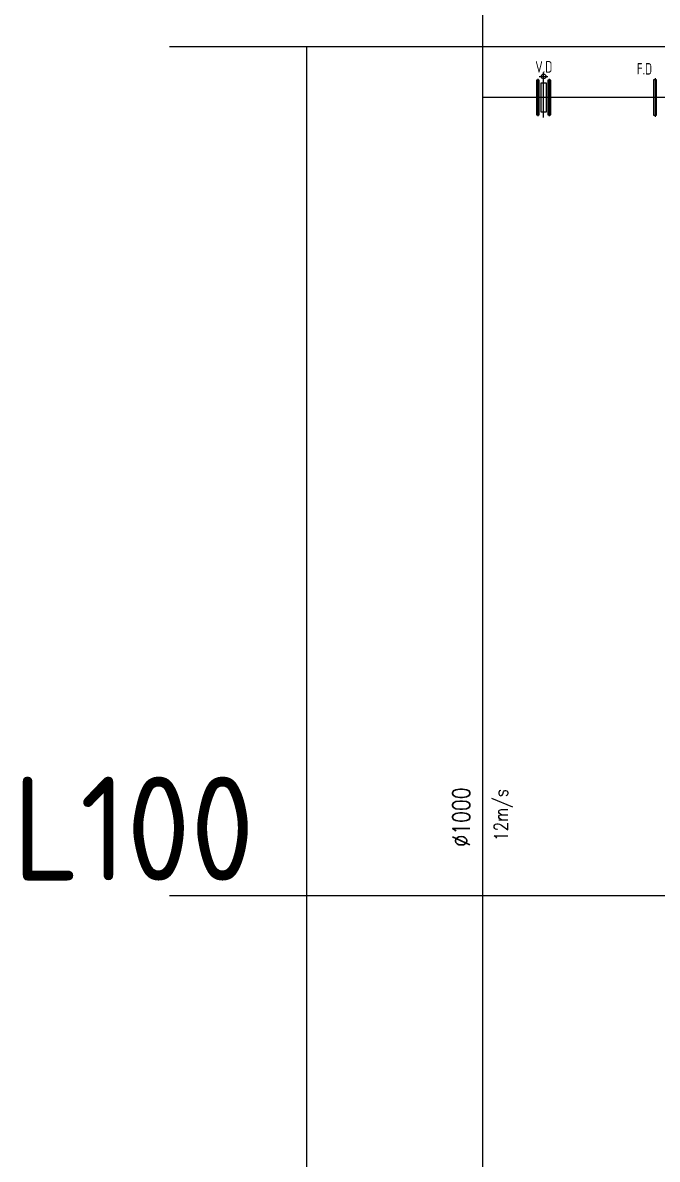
# Model space of a CAD drawing. Header units: millimetres. Extents: x 112 to 18918, y 65 to 12131.
# Drawn here: x 14534 to 16040, y 6738 to 9435 of the extents above; entities that cross this region are included whole.
import ezdxf
from ezdxf.enums import TextEntityAlignment as Align

# ---------------------------------------------------------------- set-up
doc = ezdxf.new("R2010")
doc.units = ezdxf.units.MM
doc.linetypes.add('CENTER', pattern=[2, 1.25, -0.25, 0.25, -0.25])
for name, color, linetype in [('A-DETL-01', 1, 'Continuous'), ('DETL-TXT', 4, 'Continuous'), ('M-CEQPM-MAU', 22, 'Continuous'), ('M-FM-LINE3', 3, 'Continuous'), ('U-EX-TXT', 4, 'Continuous'), ('X-F10A-PID-F0-00-MAMEX-001$0$M-_DUCTAME-_E-', 40, 'Continuous'), ('X-F10A-PID-F0-00-MAMEX-001$0$X-F10X-PID-F0-00-MAMEX-001$0$M-_DUCTAME-_E-', 40, 'Continuous')]:
    doc.layers.add(name, color=color, linetype=linetype)
doc.styles.add('AA-TXT', font='isocp.shx', dxfattribs={"bigfont": 'chineset.shx'})
doc.styles.add('X-F10A-PID-F0-00-MAMEX-001$0$ROMANS', font='romans.shx', dxfattribs={"width": 0.8})

msp = doc.modelspace()

# ---------------------------------------------------------------- linework, layer by layer
at = {"layer": 'A-DETL-01', "color": 252, "linetype": 'Continuous'}
msp.add_line((15207.3, 9377.1), (15207.3, 1566.5), dxfattribs=at)
at = {"layer": 'M-CEQPM-MAU', "color": 252}
for points in [[(18917.6, 9377.1), (14882.4, 9377.1)], [(18917.6, 7362.8), (14882.4, 7362.8)]]:
    msp.add_lwpolyline(points, dxfattribs=at)
at = {"layer": 'M-FM-LINE3', "linetype": 'CENTER'}
for p, q in [((15759.6, 9307.1), (15780.1, 9307.1)), ((15769.9, 9209.4), (15769.9, 9317.3))]:
    msp.add_line(p, q, dxfattribs=at)
at = {"layer": 'M-FM-LINE3'}
for p, q in [((15756.2, 9301.6), (15756.2, 9212.8)), ((15783.5, 9301.6), (15783.5, 9212.8)), ((16034.4, 9302.9), (16034.4, 9211.5))]:
    msp.add_line(p, q, dxfattribs=at)
for points in [[(15759.6, 9298.2), (15752.8, 9298.2), (15752.8, 9216.2), (15759.6, 9216.2)], [(15776.7, 9291.4), (15763, 9291.4), (15763, 9223), (15776.7, 9223)], [(15787, 9298.2), (15780.1, 9298.2), (15780.1, 9216.2), (15787, 9216.2)], [(16037.9, 9299.4), (16030.9, 9299.4), (16030.9, 9215), (16037.9, 9215)]]:
    msp.add_lwpolyline(points, close=True, dxfattribs=at)
msp.add_circle((15769.9, 9307.1), 5.47, dxfattribs=at)
at = {"layer": 'X-F10A-PID-F0-00-MAMEX-001$0$M-_DUCTAME-_E-'}
msp.add_line((15624.7, 10106.7), (15624.7, 1309.4), dxfattribs=at)
msp.add_lwpolyline([(16327.2, 9257.2), (15624.7, 9257.2)], dxfattribs=at)

# ---------------------------------------------------------------- texts
at = {"layer": 'DETL-TXT', "color": 2, "ltscale": 0.1, "style": 'AA-TXT'}
msp.add_text('L100', height=246.5, dxfattribs=at).set_placement((14510.2, 7399.3))
at = {"layer": 'U-EX-TXT', "style": 'AA-TXT', "width": 0.8}
for s, height, p in [('V.D', 27.43, (15770.5, 9329.9)), ('F.D', 27, (16009.2, 9325.2))]:
    msp.add_text(s, height=height, dxfattribs=at).set_placement(p, align=Align.MIDDLE_CENTER)
at = {"layer": 'X-F10A-PID-F0-00-MAMEX-001$0$X-F10X-PID-F0-00-MAMEX-001$0$M-_DUCTAME-_E-', "style": 'X-F10A-PID-F0-00-MAMEX-001$0$ROMANS', "width": 0.8}
for s, height, p in [('%%C1000', 41.13, (15595, 7479.4)), ('12m/s', 32.9, (15685.4, 7493.3))]:
    msp.add_text(s, height=height, rotation=90, dxfattribs=at).set_placement(p)

doc.saveas('drawing.dxf')
